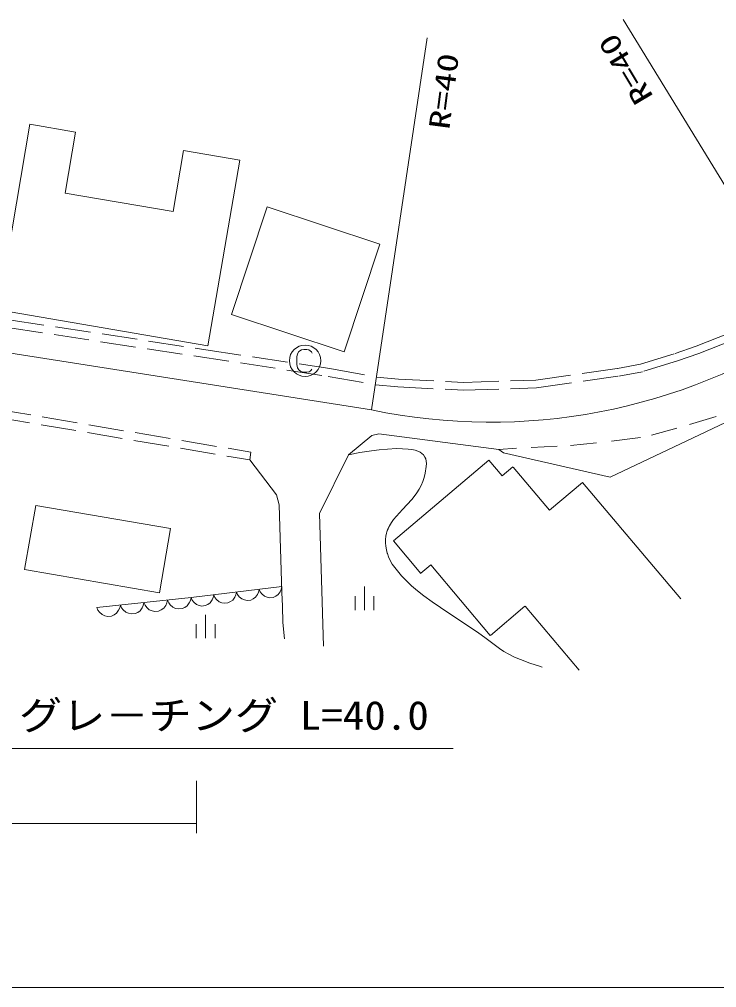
# Model space of a CAD drawing. Units: millimetres, scale not verified. Extents: x 40000 to 680000, y 20000 to 380000.
# Drawn here: x 306617 to 351020, y 205000 to 266635 of the extents above; entities that cross this region are included whole.
import ezdxf
from ezdxf.enums import TextEntityAlignment as Align

# ---------------------------------------------------------------- set-up
doc = ezdxf.new("R2010")
doc.units = ezdxf.units.MM
doc.header["$LTSCALE"] = 1000
doc.linetypes.add('USER2', pattern=[3, 2.25, -0.75])
for name, color, linetype, lineweight in [('M-BGD', 7, 'Continuous', 13), ('M-BMK', 2, 'Continuous', 13), ('M-STR-HTXT', 7, 'Continuous', 13), ('M-TTL-BAND', 7, 'Continuous', 13)]:
    doc.layers.add(name, color=color, linetype=linetype, lineweight=lineweight)
doc.styles.add('ＭＳ ゴシック', font='')
doc.styles.get('ＭＳ ゴシック').set_extended_font_data('MS Gothic')

msp = doc.modelspace()

# ---------------------------------------------------------------- linework, layer by layer
at = {"layer": 'M-BGD'}
for p, q in [((345066, 266635), (357009, 247114)), ((332586, 265465), (329049, 241777)), ((307294, 259963), (305266, 248137)), ((310199, 259465), (307294, 259963)), ((309532, 255575), (310199, 259465)), ((316412, 254395), (317079, 258286)), ((320648, 257674), (317079, 258286)), ((318621, 245847), (320648, 257674)), ((316412, 254395), (309532, 255575)), ((322395, 254704), (320124, 247846)), ((329570, 252327), (322395, 254704)), ((327299, 245469), (329570, 252327)), ((305266, 248137), (318621, 245847)), ((320124, 247846), (327299, 245469)), ((359785, 244849), (344241, 237495)), ((359785, 244849), (344241, 237495)), ((350994, 241349), (349289, 240838)), ((350994, 241349), (349289, 240838)), ((348485, 240617), (346876, 240177)), ((348485, 240617), (346876, 240177)), ((329058, 240148), (327586, 238917)), ((329058, 240148), (327586, 238917)), ((329502, 240253), (329058, 240148)), ((329502, 240253), (329058, 240148)), ((337145, 239260), (329502, 240253)), ((337145, 239260), (329502, 240253)), ((346168, 240028), (344334, 239794)), ((346168, 240028), (344334, 239794)), ((338271, 239346), (337145, 239260)), ((338271, 239346), (337145, 239260)), ((337454, 239042), (337145, 239260)), ((337454, 239042), (337145, 239260)), ((340859, 239466), (339217, 239373)), ((340859, 239466), (339217, 239373)), ((343375, 239683), (341721, 239505)), ((343375, 239683), (341721, 239505)), ((321367, 239084), (321284, 238591)), ((321367, 239084), (321284, 238591)), ((321284, 238591), (323000, 236360)), ((321284, 238591), (323000, 236360)), ((327586, 238917), (325732, 235174)), ((327586, 238917), (325732, 235174)), ((336513, 238571), (330439, 233440)), ((337360, 237569), (336513, 238571)), ((344241, 237495), (337454, 239042)), ((344241, 237495), (337454, 239042)), ((338046, 238148), (337362, 237570)), ((340377, 235389), (338053, 238140)), ((342478, 237164), (340379, 235391)), ((348735, 229759), (342478, 237164)), ((323000, 236360), (323162, 235736)), ((323000, 236360), (323162, 235736)), ((306953, 231611), (307656, 235698)), ((307656, 235698), (316251, 234219)), ((323162, 235736), (323338, 230143)), ((323162, 235736), (323338, 230143)), ((325732, 235174), (325990, 226741)), ((325732, 235174), (325990, 226741)), ((316251, 234219), (315548, 230132)), ((330439, 233440), (332189, 231369)), ((332185, 231374), (332814, 231906)), ((332815, 231906), (336602, 227423)), ((315548, 230132), (306953, 231611)), ((317553, 229824), (323326, 230525)), ((317553, 229824), (323326, 230525)), ((328593, 230524), (328593, 229024)), ((328593, 230524), (328593, 229024)), ((323338, 230143), (323379, 229280)), ((323338, 230143), (323379, 229280)), ((327993, 229928), (327993, 229028)), ((327993, 229928), (327993, 229028)), ((329193, 229928), (329193, 229028)), ((329193, 229928), (329193, 229028)), ((311548, 229196), (317553, 229824)), ((311548, 229196), (317553, 229824)), ((338819, 229283), (342269, 225200)), ((318478, 228741), (318478, 227241)), ((318478, 228741), (318478, 227241)), ((323379, 229280), (323393, 228250)), ((323379, 229280), (323393, 228250)), ((336609, 227415), (338815, 229279)), ((317878, 228145), (317878, 227245)), ((317878, 228145), (317878, 227245)), ((319078, 228145), (319078, 227245)), ((319078, 228145), (319078, 227245)), ((323393, 228250), (323492, 227207)), ((323393, 228250), (323492, 227207))]:
    msp.add_line(p, q, dxfattribs=at)
at = {"layer": 'M-BGD', "linetype": 'USER2'}
for p, q in [((302987, 247962), (318497, 245601)), ((302894, 247470), (326291, 243909)), ((349719, 245839), (353127, 247176)), ((349893, 245371), (353354, 246727)), ((318497, 245601), (326379, 244401)), ((346170, 244692), (348369, 245363)), ((348369, 245363), (349719, 245839)), ((348536, 244891), (349893, 245371)), ((344697, 244411), (346170, 244692)), ((348536, 244891), (346290, 244205)), ((348536, 244891), (346290, 244205)), ((326379, 244401), (329359, 243864)), ((339496, 243676), (344697, 244411)), ((344791, 243920), (346290, 244205)), ((326291, 243909), (329291, 243368)), ((329359, 243864), (330762, 243733)), ((330762, 243733), (334896, 243529)), ((334896, 243529), (339496, 243676)), ((339539, 243178), (344791, 243920)), ((329291, 243368), (330726, 243234)), ((330726, 243234), (334892, 243029)), ((334892, 243029), (339539, 243178)), ((302164, 242325), (321367, 239084)), ((302081, 241832), (321284, 238591))]:
    msp.add_line(p, q, dxfattribs=at)
at = {"layer": 'M-BGD'}
for points in [[(325254, 245380), (325214, 245475), (325144, 245545), (325049, 245600), (324934, 245630), (324739, 245630), (324584, 245600), (324424, 245490), (324329, 245350), (324289, 245150), (324289, 244660), (324329, 244450), (324404, 244325), (324549, 244220), (324729, 244180), (324919, 244180), (325064, 244195), (325139, 244240), (325209, 244305), (325239, 244375)], [(325254, 245380), (325214, 245475), (325144, 245545), (325049, 245600), (324934, 245630), (324739, 245630), (324584, 245600), (324424, 245490), (324329, 245350), (324289, 245150), (324289, 244660), (324329, 244450), (324404, 244325), (324549, 244220), (324729, 244180), (324919, 244180), (325064, 244195), (325139, 244240), (325209, 244305), (325239, 244375)], [(327586, 238917), (328296, 239055), (329031, 239177), (329527, 239240), (330050, 239285), (330643, 239308), (331006, 239307), (331367, 239286), (331601, 239255), (331831, 239204), (331993, 239150), (332147, 239077), (332252, 239007), (332348, 238918), (332446, 238777), (332493, 238660), (332524, 238522), (332538, 238352), (332531, 238163), (332460, 237747), (332392, 237481), (332303, 237220), (332196, 236972), (332073, 236736), (331923, 236493), (331754, 236259), (331607, 236078), (331014, 235441), (330452, 234808), (330309, 234608), (330179, 234392), (330091, 234209), (330019, 234010), (329995, 233925), (329955, 233733), (329934, 233535), (329932, 233323), (329950, 233099), (329989, 232877), (330049, 232651), (330055, 232631), (330134, 232415), (330234, 232198), (330367, 231964), (330518, 231739), (330952, 231210), (331266, 230888), (331592, 230583), (331974, 230256), (332374, 229939), (332898, 229555), (333433, 229189), (334611, 228422), (335786, 227632), (336340, 227221), (337184, 226579), (337477, 226393), (337781, 226224), (338148, 226046), (338534, 225881), (339128, 225658), (339732, 225453), (339915, 225392)], [(327586, 238917), (328296, 239055), (329031, 239177), (329527, 239240), (330051, 239285), (330643, 239308), (331006, 239307), (331367, 239286), (331601, 239255), (331831, 239204), (331993, 239150), (332147, 239077), (332252, 239007), (332348, 238918), (332446, 238777), (332493, 238660), (332523, 238531), (332538, 238362), (332532, 238174), (332461, 237747), (332392, 237481), (332303, 237220), (332197, 236972), (332074, 236736), (331923, 236493), (331754, 236259), (331608, 236078), (331014, 235441), (330452, 234808), (330309, 234608), (330179, 234392), (330092, 234209), (330019, 234010), (329995, 233925), (329955, 233733), (329934, 233535), (329932, 233323), (329951, 233099), (329989, 232877), (330049, 232651), (330055, 232631), (330134, 232415), (330234, 232198), (330367, 231964), (330518, 231739), (330952, 231210), (331266, 230888), (331592, 230583), (331974, 230256), (332375, 229939), (332899, 229555), (333433, 229189), (334611, 228422), (335786, 227632), (336340, 227221), (337184, 226579), (337477, 226393), (337781, 226224), (338148, 226046), (338534, 225881), (339128, 225658), (339732, 225453), (339916, 225392)], [(321883, 230349), (321957, 230190), (322061, 230060), (322221, 229918), (322390, 229851), (322566, 229817), (322790, 229844), (322953, 229919), (323101, 230025), (323223, 230201), (323289, 230352), (323326, 230525)], [(321883, 230349), (321957, 230190), (322061, 230060), (322221, 229918), (322390, 229851), (322566, 229817), (322790, 229844), (322953, 229919), (323101, 230025), (323223, 230201), (323289, 230352), (323326, 230525)], [(317553, 229824), (317627, 229664), (317731, 229534), (317891, 229392), (318060, 229325), (318236, 229292), (318460, 229319), (318623, 229393), (318771, 229499), (318893, 229675), (318958, 229826), (318996, 229999)], [(317553, 229824), (317627, 229664), (317731, 229534), (317891, 229392), (318060, 229325), (318236, 229292), (318460, 229319), (318623, 229393), (318771, 229499), (318893, 229675), (318958, 229826), (318996, 229999)], [(318996, 229999), (319070, 229840), (319174, 229709), (319334, 229568), (319503, 229500), (319679, 229467), (319903, 229494), (320066, 229569), (320215, 229674), (320336, 229850), (320402, 230001), (320440, 230174)], [(318996, 229999), (319070, 229840), (319174, 229709), (319334, 229568), (319503, 229500), (319679, 229467), (319903, 229494), (320066, 229569), (320215, 229674), (320336, 229850), (320402, 230001), (320440, 230174)], [(320440, 230174), (320514, 230015), (320617, 229884), (320777, 229743), (320947, 229675), (321123, 229642), (321347, 229669), (321510, 229744), (321658, 229850), (321779, 230026), (321845, 230176), (321883, 230349)], [(320440, 230174), (320514, 230015), (320617, 229884), (320777, 229743), (320947, 229675), (321123, 229642), (321347, 229669), (321510, 229744), (321658, 229850), (321779, 230026), (321845, 230176), (321883, 230349)], [(311548, 229196), (311622, 229029), (311728, 228892), (311891, 228743), (312066, 228670), (312248, 228632), (312481, 228656), (312651, 228731), (312807, 228838), (312936, 229019), (313007, 229174), (313049, 229353)], [(311548, 229196), (311622, 229029), (311728, 228892), (311891, 228743), (312066, 228670), (312248, 228632), (312481, 228656), (312651, 228731), (312807, 228838), (312936, 229019), (313007, 229174), (313049, 229353)], [(313049, 229353), (313123, 229186), (313229, 229049), (313392, 228899), (313567, 228827), (313749, 228789), (313982, 228813), (314152, 228888), (314308, 228995), (314437, 229176), (314508, 229331), (314550, 229510)], [(313049, 229353), (313123, 229186), (313229, 229049), (313392, 228899), (313567, 228827), (313749, 228789), (313982, 228813), (314152, 228888), (314308, 228995), (314437, 229176), (314508, 229331), (314550, 229510)], [(314550, 229510), (314625, 229343), (314730, 229206), (314894, 229056), (315068, 228984), (315250, 228946), (315483, 228970), (315654, 229045), (315809, 229152), (315938, 229333), (316009, 229488), (316051, 229667)], [(314550, 229510), (314625, 229343), (314730, 229206), (314894, 229056), (315068, 228984), (315250, 228946), (315483, 228970), (315654, 229045), (315809, 229152), (315938, 229333), (316009, 229488), (316051, 229667)], [(316051, 229667), (316126, 229500), (316231, 229363), (316395, 229213), (316569, 229140), (316752, 229103), (316984, 229127), (317155, 229202), (317310, 229309), (317440, 229489), (317511, 229645), (317553, 229824)], [(316051, 229667), (316126, 229500), (316231, 229363), (316395, 229213), (316569, 229140), (316752, 229103), (316984, 229127), (317155, 229202), (317310, 229309), (317440, 229489), (317511, 229645), (317553, 229824)]]:
    msp.add_lwpolyline(points, dxfattribs=at)
msp.add_circle((324814, 244905), 1000, dxfattribs=at)
msp.add_circle((324814, 244905), 1000, dxfattribs=at)
at = {"layer": 'M-BMK'}
msp.add_line((194680, 262899), (329049, 241777), dxfattribs=at)
msp.add_arc((336626, 277993), 37000, 258.18303, 303.42863, dxfattribs=at)
msp.add_arc((336626, 277993), 37000, 258.18303, 303.42863, dxfattribs=at)
at = {"layer": 'M-STR-HTXT'}
for p, q in [((305521, 220227), (334237, 220227)), ((317897, 214840), (317897, 218156)), ((280691, 215457), (317897, 215457))]:
    msp.add_line(p, q, dxfattribs=at)
at = {"layer": 'M-TTL-BAND'}
msp.add_line((40000, 205000), (579000, 205000), dxfattribs=at)

# ---------------------------------------------------------------- texts
at = {"layer": 'M-BGD', "style": 'ＭＳ ゴシック', "width": 1.35}
for rotation, p in [(120.9, (347362, 261918)), (82.6, (334383, 259519))]:
    msp.add_text('R=40', height=1320, rotation=rotation, dxfattribs=at).set_placement(p, align=Align.BOTTOM_LEFT)
at = {"layer": 'M-STR-HTXT', "style": 'ＭＳ ゴシック', "width": 1.1}
msp.add_text('グレ－チング L=40.0', height=1833, dxfattribs=at).set_placement((306592, 220866), align=Align.BOTTOM_LEFT)

doc.saveas('drawing.dxf')
